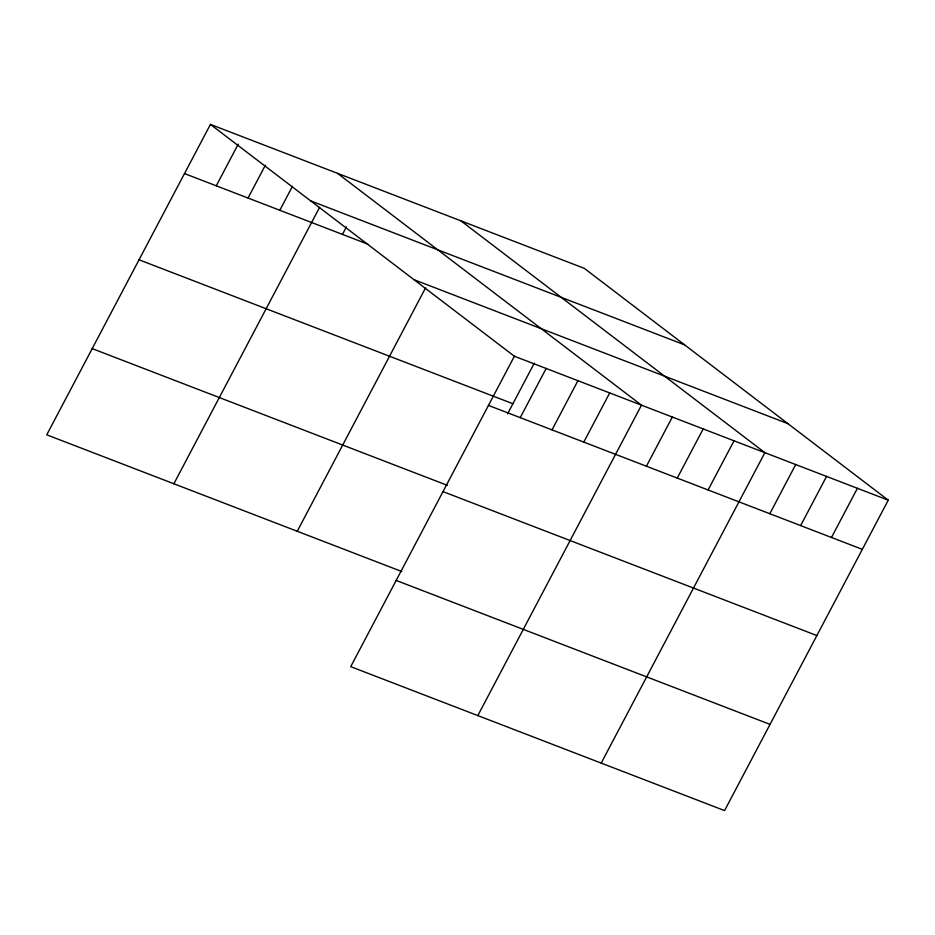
<?xml version="1.0" encoding="UTF-8"?>
<svg xmlns="http://www.w3.org/2000/svg" width="935" height="935" viewBox="0 0 935 935"><rect width="100%" height="100%" fill="white"/><g stroke="black" fill="none" stroke-linecap="round" stroke-linejoin="round"><path stroke-width="1.4" d="M210.422 124.402L514.379 356.235L350.718 666.655L724.578 810.598L888.25 500.178L584.282 268.345L210.422 124.402L46.75 434.822L401.84 571.542M216.265 185.808L238.203 144.2M248.055 198.045L265.33 165.261M279.834 210.281L292.456 186.322M173.863 483.769L319.583 207.383M342.455 234.393L346.441 226.831M297.248 531.267L425.624 287.77M507.553 413.878L534.294 363.166M520.234 417.641L546.157 368.46M552.012 429.878L577.935 380.697M583.791 442.103L609.713 392.934M477.832 715.591L641.492 405.171L337.535 173.349M646.412 466.214L672.335 417.045M677.256 478.089L703.19 428.92M708.099 489.975L734.033 440.794M601.205 763.1L764.877 452.669L460.908 220.847M769.797 513.724L795.72 464.543M800.64 525.599L826.563 476.418M831.484 537.473L857.407 488.304M310.724 200.908L684.595 344.851M184.487 173.571L367.934 244.199M414.076 279.729L787.948 423.672M514.379 356.235L888.25 500.178M139.034 259.79L512.906 403.733M488.456 405.404L862.327 549.348M92.203 348.615L447.304 485.323M443.003 491.611L816.874 635.555M396.171 580.436L770.043 724.38"/></g></svg>
